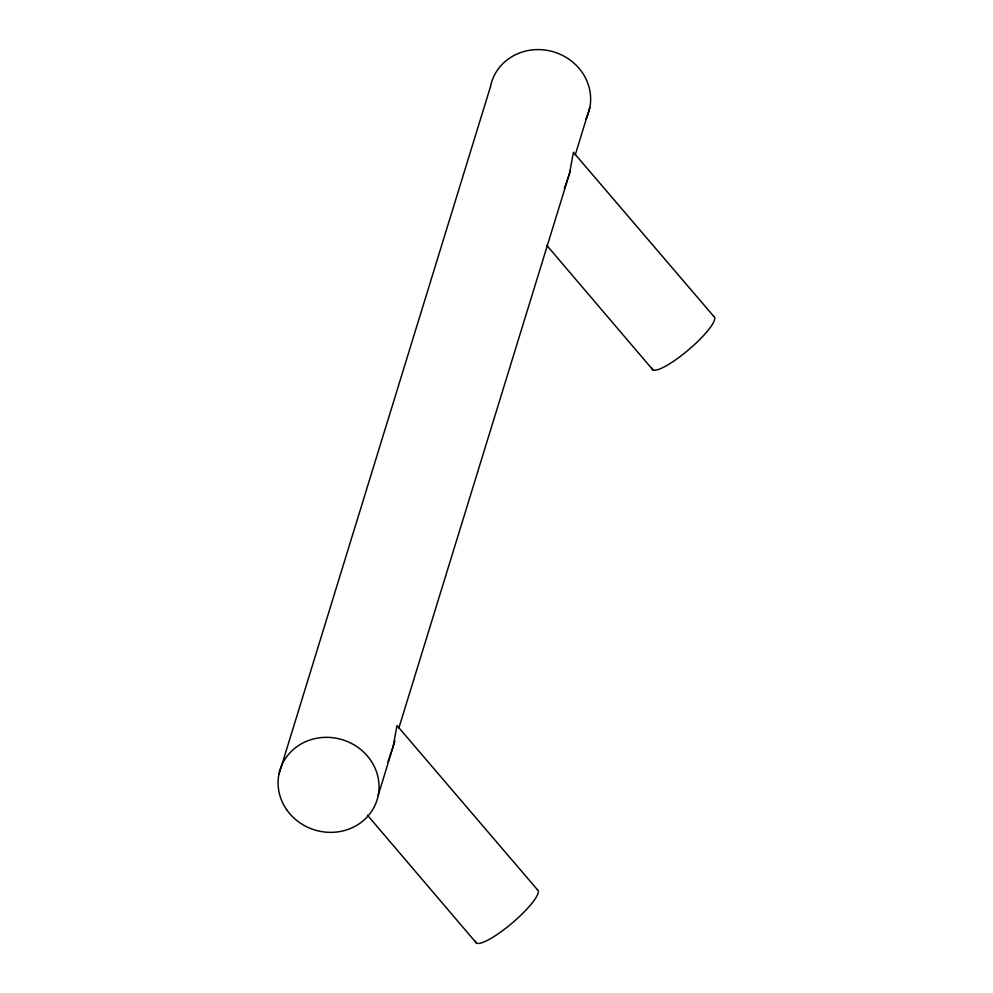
<?xml version="1.0" encoding="UTF-8"?>
<svg xmlns="http://www.w3.org/2000/svg" width="993" height="993" viewBox="0 0 993 993"><rect width="100%" height="100%" fill="white"/><g stroke="black" fill="none" stroke-linecap="round" stroke-linejoin="round"><path stroke-width="1.49" d="M378.221 795.306L394.879 740.927M278.909 774.403L490.492 86.652M398.814 728.192L570.429 170.473M575.232 154.933L589.805 107.554M564.384 188.546L569.56 173.291L573.42 152.289L713.657 316.258M387.978 761.792L393.141 746.55L397.001 725.548L537.238 889.517M546.845 245.432L652.997 369.992M367.435 815.166L476.578 943.238M490.48 86.652A50.792 47.192 17.1 0 1 555.621 52.517A50.792 47.192 17.1 0 1 585.771 119.21M537.201 889.554A40.626 8.49 -40.4 0 1 511.196 923.862A40.626 8.49 -40.4 0 1 475.51 941.265M713.607 316.295A40.626 8.49 -40.4 0 1 687.615 350.603A40.626 8.49 -40.4 0 1 651.917 368.006M287.027 810.226A50.792 47.192 17.1 0 0 374.187 806.961A50.792 47.192 17.1 0 0 324.488 737.377A50.792 47.192 17.1 0 0 287.027 810.226"/></g></svg>
